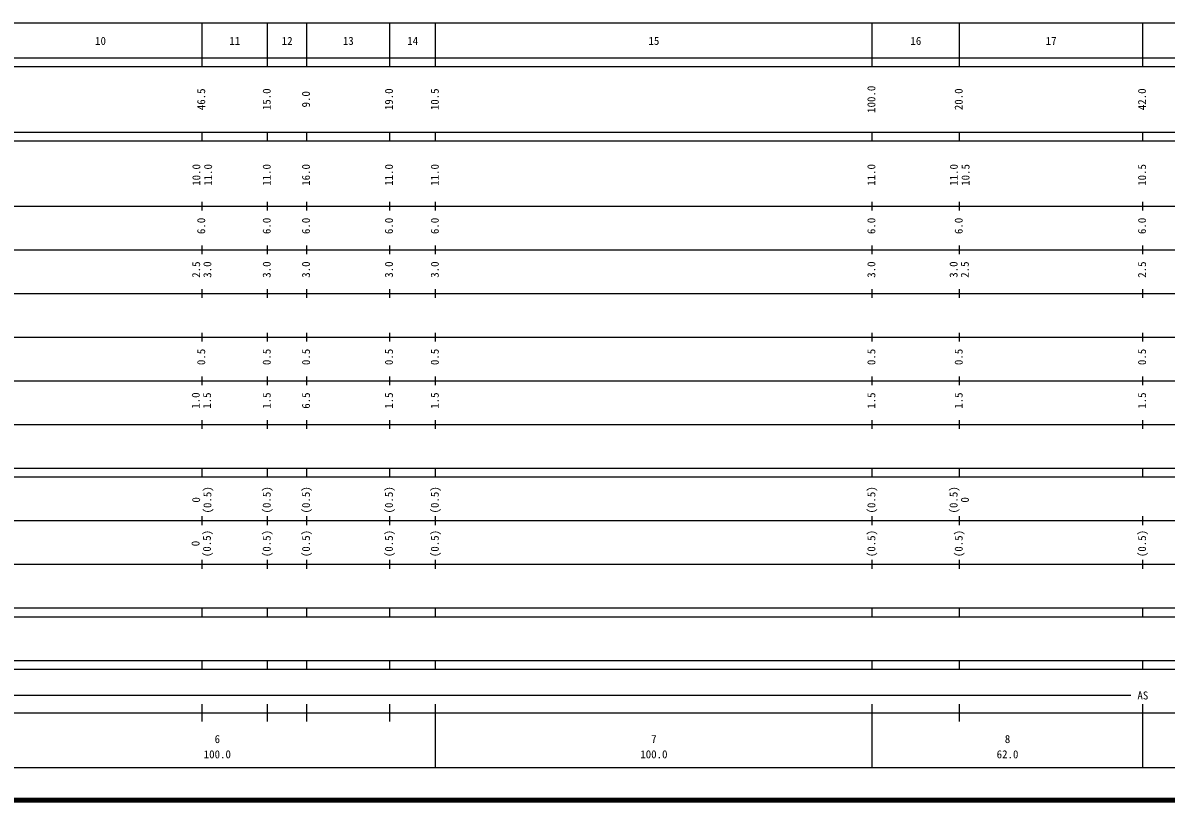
# Model space of a CAD drawing. Units: millimetres on the paper, enlarged 1000 times. Extents: x 40000 to 680000, y 20000 to 380000.
# Drawn here: x 273459 to 535332, y 20000 to 198000 of the extents above; entities that cross this region are included whole.
import ezdxf
from ezdxf.enums import TextEntityAlignment as Align

# ---------------------------------------------------------------- set-up
doc = ezdxf.new("R2010")
doc.units = ezdxf.units.MM
doc.header["$LTSCALE"] = 1000
doc.layers.add('M-TTL', color=2, linetype='Continuous', lineweight=140)
doc.layers.add('M-TTL-BAND', color=7, linetype='Continuous', lineweight=25)
doc.styles.add('ＭＳ ゴシック', font='')
doc.styles.get('ＭＳ ゴシック').set_extended_font_data('MS Gothic')

msp = doc.modelspace()

# ---------------------------------------------------------------- linework, layer by layer
at = {"layer": 'M-TTL'}
msp.add_line((40000, 20000), (680000, 20000), dxfattribs=at)
at = {"layer": 'M-TTL-BAND'}
for p, q in [((68000, 198000), (579000, 198000)), ((314500, 188000), (314500, 198000)), ((329500, 188000), (329500, 198000)), ((338500, 188000), (338500, 198000)), ((357500, 188000), (357500, 198000)), ((368000, 188000), (368000, 198000)), ((468000, 188000), (468000, 198000)), ((488000, 188000), (488000, 198000)), ((530000, 188000), (530000, 198000)), ((40000, 190000), (579000, 190000)), ((40000, 188000), (579000, 188000)), ((40000, 173000), (579000, 173000)), ((314500, 171000), (314500, 173000)), ((329500, 171000), (329500, 173000)), ((338500, 171000), (338500, 173000)), ((357500, 171000), (357500, 173000)), ((368000, 171000), (368000, 173000)), ((468000, 171000), (468000, 173000)), ((488000, 171000), (488000, 173000)), ((530000, 171000), (530000, 173000)), ((40000, 171000), (579000, 171000)), ((40000, 156000), (579000, 156000)), ((314500, 155000), (314500, 157000)), ((329500, 155000), (329500, 157000)), ((338500, 155000), (338500, 157000)), ((357500, 155000), (357500, 157000)), ((368000, 155000), (368000, 157000)), ((468000, 155000), (468000, 157000)), ((488000, 155000), (488000, 157000)), ((530000, 155000), (530000, 157000)), ((314500, 145000), (314500, 147000)), ((329500, 145000), (329500, 147000)), ((338500, 145000), (338500, 147000)), ((357500, 145000), (357500, 147000)), ((368000, 145000), (368000, 147000)), ((468000, 145000), (468000, 147000)), ((488000, 145000), (488000, 147000)), ((530000, 145000), (530000, 147000)), ((46000, 146000), (579000, 146000)), ((314500, 135000), (314500, 137000)), ((329500, 135000), (329500, 137000)), ((338500, 135000), (338500, 137000)), ((357500, 135000), (357500, 137000)), ((368000, 135000), (368000, 137000)), ((468000, 135000), (468000, 137000)), ((488000, 135000), (488000, 137000)), ((530000, 135000), (530000, 137000)), ((52000, 136000), (579000, 136000)), ((46000, 126000), (579000, 126000)), ((314500, 125000), (314500, 127000)), ((329500, 125000), (329500, 127000)), ((338500, 125000), (338500, 127000)), ((357500, 125000), (357500, 127000)), ((368000, 125000), (368000, 127000)), ((468000, 125000), (468000, 127000)), ((488000, 125000), (488000, 127000)), ((530000, 125000), (530000, 127000)), ((52000, 116000), (579000, 116000)), ((314500, 115000), (314500, 117000)), ((329500, 115000), (329500, 117000)), ((338500, 115000), (338500, 117000)), ((357500, 115000), (357500, 117000)), ((368000, 115000), (368000, 117000)), ((468000, 115000), (468000, 117000)), ((488000, 115000), (488000, 117000)), ((530000, 115000), (530000, 117000)), ((46000, 106000), (579000, 106000)), ((314500, 105000), (314500, 107000)), ((329500, 105000), (329500, 107000)), ((338500, 105000), (338500, 107000)), ((357500, 105000), (357500, 107000)), ((368000, 105000), (368000, 107000)), ((468000, 105000), (468000, 107000)), ((488000, 105000), (488000, 107000)), ((530000, 105000), (530000, 107000)), ((40000, 96000), (579000, 96000)), ((314500, 94000), (314500, 96000)), ((329500, 94000), (329500, 96000)), ((338500, 94000), (338500, 96000)), ((357500, 94000), (357500, 96000)), ((368000, 94000), (368000, 96000)), ((468000, 94000), (468000, 96000)), ((488000, 94000), (488000, 96000)), ((530000, 94000), (530000, 96000)), ((40000, 94000), (579000, 94000)), ((49000, 84000), (579000, 84000)), ((314500, 83000), (314500, 85000)), ((329500, 83000), (329500, 85000)), ((338500, 83000), (338500, 85000)), ((357500, 83000), (357500, 85000)), ((368000, 83000), (368000, 85000)), ((468000, 83000), (468000, 85000)), ((488000, 83000), (488000, 85000)), ((530000, 83000), (530000, 85000)), ((40000, 74000), (579000, 74000)), ((314500, 73000), (314500, 75000)), ((329500, 73000), (329500, 75000)), ((338500, 73000), (338500, 75000)), ((357500, 73000), (357500, 75000)), ((368000, 73000), (368000, 75000)), ((468000, 73000), (468000, 75000)), ((488000, 73000), (488000, 75000)), ((530000, 73000), (530000, 75000)), ((40000, 64000), (579000, 64000)), ((314500, 62000), (314500, 64000)), ((329500, 62000), (329500, 64000)), ((338500, 62000), (338500, 64000)), ((357500, 62000), (357500, 64000)), ((368000, 62000), (368000, 64000)), ((468000, 62000), (468000, 64000)), ((488000, 62000), (488000, 64000)), ((530000, 62000), (530000, 64000)), ((40000, 62000), (579000, 62000)), ((40000, 52000), (579000, 52000)), ((40000, 50000), (579000, 50000)), ((314500, 50000), (314500, 52000)), ((329500, 50000), (329500, 52000)), ((338500, 50000), (338500, 52000)), ((357500, 50000), (357500, 52000)), ((368000, 50000), (368000, 52000)), ((468000, 50000), (468000, 52000)), ((488000, 50000), (488000, 52000)), ((530000, 50000), (530000, 52000)), ((71000, 44000), (527222, 44000)), ((314500, 38000), (314500, 42000)), ((329500, 38000), (329500, 42000)), ((338500, 38000), (338500, 42000)), ((357500, 38000), (357500, 42000)), ((368000, 27500), (368000, 42000)), ((468000, 27500), (468000, 42000)), ((488000, 38000), (488000, 42000)), ((530000, 27500), (530000, 42000)), ((40000, 40000), (579000, 40000)), ((68000, 27500), (579000, 27500))]:
    msp.add_line(p, q, dxfattribs=at)

# ---------------------------------------------------------------- texts
at = {"layer": 'M-TTL-BAND', "style": 'ＭＳ ゴシック'}
for s, p in [('10', (291250, 192405)), ('11', (322000, 192405)), ('12', (334000, 192405)), ('13', (348000, 192405)), ('14', (362750, 192405)), ('15', (418000, 192405)), ('16', (478000, 192405)), ('17', (509000, 192405)), ('AS', (530000, 42500)), ('6', (318000, 32523)), ('7', (418000, 32523)), ('8', (499000, 32523)), ('100.0', (318000, 29033)), ('100.0', (418000, 29033)), ('62.0', (499000, 29033))]:
    msp.add_text(s, height=1833, dxfattribs=at).set_placement(p, align=Align.BOTTOM_CENTER)
for s, p in [('100.0', (469270, 180500)), ('46.5', (315770, 180500)), ('15.0', (330770, 180500)), ('9.0', (339770, 180500)), ('19.0', (358770, 180500)), ('10.5', (369270, 180500)), ('20.0', (489270, 180500)), ('42.0', (531270, 180500)), ('10.0', (314655, 163174)), ('11.0', (317344, 163174)), ('11.0', (330770, 163174)), ('16.0', (339770, 163174)), ('11.0', (358770, 163174)), ('11.0', (369270, 163174)), ('11.0', (469270, 163174)), ('11.0', (488155, 163174)), ('10.5', (490844, 163174)), ('10.5', (531270, 163174)), ('6.0', (315770, 151500)), ('6.0', (330770, 151500)), ('6.0', (339770, 151500)), ('6.0', (358770, 151500)), ('6.0', (369270, 151500)), ('6.0', (469270, 151500)), ('6.0', (489270, 151500)), ('6.0', (531270, 151500)), ('2.5', (314604, 141500)), ('3.0', (317178, 141500)), ('3.0', (330770, 141500)), ('3.0', (339770, 141500)), ('3.0', (358770, 141500)), ('3.0', (369270, 141500)), ('3.0', (469270, 141500)), ('3.0', (488104, 141500)), ('2.5', (490678, 141500)), ('2.5', (531270, 141500)), ('0.5', (315770, 121500)), ('0.5', (330770, 121500)), ('0.5', (339770, 121500)), ('0.5', (358770, 121500)), ('0.5', (369270, 121500)), ('0.5', (469270, 121500)), ('0.5', (489270, 121500)), ('0.5', (531270, 121500)), ('1.0', (314515, 111500)), ('1.5', (317099, 111500)), ('1.5', (330770, 111500)), ('6.5', (339770, 111500)), ('1.5', (358770, 111500)), ('1.5', (369270, 111500)), ('1.5', (469270, 111500)), ('1.5', (489270, 111500)), ('1.5', (531270, 111500)), ('0', (314604, 88764)), ('(0.5)', (317188, 88764)), ('(0.5)', (330770, 88764)), ('(0.5)', (339770, 88764)), ('(0.5)', (358770, 88764)), ('(0.5)', (369270, 88764)), ('(0.5)', (469270, 88764)), ('(0.5)', (488104, 88764)), ('0', (490688, 88764)), ('(0.5)', (317071, 78764)), ('(0.5)', (330770, 78764)), ('(0.5)', (339770, 78764)), ('(0.5)', (358770, 78764)), ('(0.5)', (369270, 78764)), ('(0.5)', (469270, 78764)), ('(0.5)', (489270, 78764)), ('(0.5)', (531270, 78764)), ('0', (314464, 78764))]:
    msp.add_text(s, height=1833, rotation=90, dxfattribs=at).set_placement(p, align=Align.BOTTOM_CENTER)

doc.saveas('drawing.dxf')
